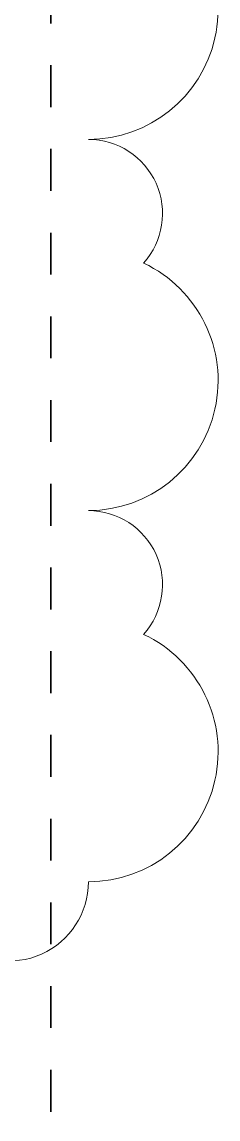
# Model space of a CAD drawing. Header units: metres. Extents: x 3.2 to 50, y 58.8 to 100.4.
# Drawn here: x 22.099 to 22.568, y 67.312 to 69.933 of the extents above; entities that cross this region are included whole.
import ezdxf

# ---------------------------------------------------------------- set-up
doc = ezdxf.new("R2010")
doc.units = ezdxf.units.M
doc.linetypes.add('Strich Punkt Mittel', pattern=[0.015875, 0.00635, -0.004763, 0, -0.004763])
doc.layers.add('A_Raster_', color=1, linetype='Continuous', lineweight=9)
doc.layers.add('G-ANNO-REVC_', color=71, linetype='Continuous', lineweight=9)

# ---------------------------------------------------------------- blocks, each defined once
blk = doc.blocks.new('Family - ___-11870124-263_PP_01OG_BT1')
at = {"layer": 'G-ANNO-REVC_'}
for centre, radius, start, end in [((22.2577, 69.9629), 0.3104, 270, 64.7912), ((22.2577, 69.4751), 0.1774, 318.1897, 90), ((22.2577, 69.0761), 0.3104, 270, 64.7912), ((22.2577, 68.5883), 0.1774, 318.1897, 90), ((22.2577, 68.1892), 0.3104, 270, 64.7912), ((22.0685, 67.8788), 0.1891, 228.1897, 0)]:
    blk.add_arc(centre, radius, start, end, dxfattribs=at)

msp = doc.modelspace()

# ---------------------------------------------------------------- linework, layer by layer
at = {"layer": 'A_Raster_', "linetype": 'Strich Punkt Mittel', "lineweight": 35}
msp.add_line((22.1677, 94.2296), (22.1677, 59.9489), dxfattribs=at)

# ---------------------------------------------------------------- block references
at = {"layer": 'G-ANNO-REVC_'}
msp.add_blockref('Family - ___-11870124-263_PP_01OG_BT1', (0, 0), dxfattribs=at)

doc.saveas('drawing.dxf')
